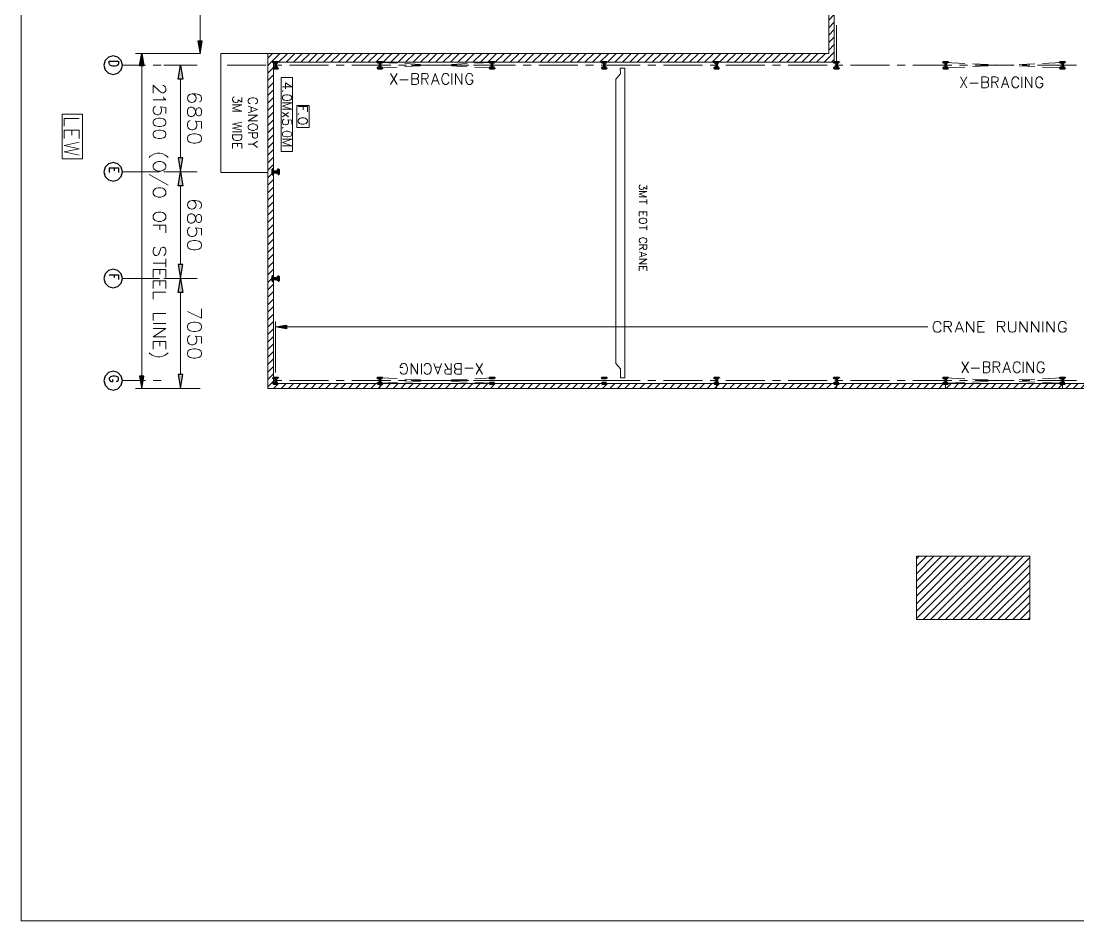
# Model space of a CAD drawing. Header units: millimetres. Extents: x 656141 to 1304589, y -54663 to 110742.
# Drawn here: x 1169317 to 1169442, y -14045.3 to -13938.9 of the extents above; entities that cross this region are included whole.
import ezdxf

# ---------------------------------------------------------------- set-up
doc = ezdxf.new("R2010")
doc.units = ezdxf.units.MM
doc.header["$LTSCALE"] = 0.35
doc.header["$MEASUREMENT"] = 0
doc.linetypes.add('CONTIN', pattern=[0, 0, 0])
doc.layers.get('0').update_dxf_attribs({"linetype": 'CONTIN'})

msp = doc.modelspace()

# ---------------------------------------------------------------- hatches: boundary and pattern name
at = {"linetype": 'Continuous', "lineweight": 5}
h = msp.add_hatch(dxfattribs=at)
h.set_pattern_fill('ANSI31', color=1, scale=5)
h.set_pattern_definition([(45, (-9.3609, 21.41405), (-0.44194173824, 0.44194173824), [])])
h.paths.add_polyline_path([(1169412.52, -13905.86), (1169578.41, -13905.86), (1169578.41, -13982.35), (1169346.16, -13982.35), (1169346.16, -13942.72), (1169412.52, -13942.72)])
h.paths.add_polyline_path([(1169413.18, -13906.44), (1169577.75, -13906.44), (1169577.75, -13981.77), (1169346.83, -13981.77), (1169346.83, -13943.76), (1169413.18, -13943.76)], flags=16)
for points in [[(1169338.4, -13941.25), (1169337.91, -13941.25), (1169338.16, -13942.72)], [(1169331.5, -13944.2), (1169331.01, -13944.2), (1169331.26, -13942.72)], [(1169336.12, -13945.76), (1169335.57, -13945.76), (1169335.85, -13944.1)], [(1169336.12, -13955.07), (1169335.57, -13955.07), (1169335.85, -13956.73)], [(1169336.12, -13958.39), (1169335.57, -13958.39), (1169335.85, -13956.73)], [(1169336.12, -13967.7), (1169335.57, -13967.7), (1169335.85, -13969.36)], [(1169336.12, -13971.02), (1169335.57, -13971.02), (1169335.85, -13969.36)], [(1169348.38, -13974.85), (1169348.38, -13975.28), (1169347.09, -13975.07)], [(1169336.12, -13980.69), (1169335.57, -13980.69), (1169335.85, -13982.35)], [(1169331.5, -13980.88), (1169331.01, -13980.88), (1169331.26, -13982.35)]]:
    msp.add_hatch(color=3).paths.add_polyline_path(points)
h = msp.add_hatch(dxfattribs=at)
h.set_pattern_fill('ANSI31', color=1, scale=5)
h.set_pattern_definition([(45, (0, 0), (-0.44194173824, 0.44194173824), [])])
h.paths.add_polyline_path([(1169422.89, -14002.2), (1169436.29, -14002.2), (1169436.29, -14009.68), (1169422.89, -14009.68)])

# ---------------------------------------------------------------- linework, layer by layer
at = {"color": 7, "linetype": 'Continuous', "lineweight": 5}
for p, q in [((1169412.52, -13905.86), (1169412.52, -13942.72)), ((1169346.16, -13942.72), (1169412.52, -13942.72)), ((1169346.16, -13942.72), (1169346.16, -13982.35)), ((1169346.16, -13982.35), (1169578.41, -13982.35))]:
    msp.add_line(p, q, dxfattribs=at)
at = {"color": 3, "linetype": 'Continuous', "lineweight": 5}
for p, q in [((1169338.16, -13941.25), (1169338.16, -13907.33)), ((1169338.16, -13942.72), (1169330.52, -13942.72)), ((1169338.16, -13942.72), (1169330.52, -13942.72)), ((1169331.26, -13980.88), (1169331.26, -13944.2)), ((1169337.81, -13944.11), (1169333.88, -13944.11)), ((1169335.85, -13955.07), (1169335.85, -13945.76)), ((1169337.81, -13956.73), (1169333.88, -13956.73)), ((1169335.85, -13967.7), (1169335.85, -13958.39)), ((1169337.81, -13969.36), (1169333.88, -13969.36)), ((1169335.85, -13980.69), (1169335.85, -13971.02)), ((1169347.09, -13980.46), (1169347.09, -13974.42)), ((1169348.38, -13975.07), (1169424.26, -13975.07)), ((1169338.16, -13982.35), (1169330.52, -13982.35)), ((1169338.02, -13982.35), (1169335.02, -13982.35))]:
    msp.add_line(p, q, dxfattribs=at)
at = {"color": 8, "linetype": 'Continuous', "lineweight": 9}
for p, q in [((1169413.44, -13939.36), (1169413.44, -13944.45)), ((1169328.99, -13956.73), (1169333.38, -13956.73)), ((1169334.3, -13956.73), (1169335.22, -13956.73)), ((1169328.99, -13969.36), (1169333.38, -13969.36)), ((1169334.3, -13969.36), (1169335.22, -13969.36)), ((1169328.99, -13981.43), (1169331.71, -13981.43)), ((1169332.63, -13981.43), (1169333.55, -13981.43)), ((1169346.9, -13981.43), (1169347.82, -13981.43)), ((1169348.75, -13981.43), (1169353.35, -13981.43)), ((1169354.27, -13981.43), (1169355.2, -13981.43)), ((1169356.12, -13981.43), (1169360.73, -13981.43)), ((1169359.44, -13981.09), (1169359.44, -13982.35)), ((1169359.44, -13981.09), (1169359.44, -13982.35)), ((1169361.65, -13981.43), (1169362.57, -13981.43)), ((1169363.12, -13981.43), (1169364.04, -13981.43)), ((1169363.49, -13981.43), (1169368.1, -13981.43)), ((1169364.97, -13981.43), (1169369.57, -13981.43)), ((1169369.02, -13981.43), (1169369.94, -13981.43)), ((1169370.5, -13981.43), (1169371.42, -13981.43)), ((1169370.86, -13981.43), (1169375.47, -13981.43)), ((1169375.47, -13981.43), (1169390.22, -13981.43)), ((1169391.14, -13981.43), (1169392.06, -13981.43)), ((1169392.98, -13981.43), (1169397.59, -13981.43)), ((1169398.51, -13981.43), (1169399.43, -13981.43)), ((1169399.25, -13981.09), (1169399.25, -13982.35)), ((1169400.36, -13981.43), (1169404.96, -13981.43)), ((1169405.88, -13981.43), (1169406.81, -13981.43)), ((1169407.73, -13981.43), (1169412.34, -13981.43)), ((1169413.26, -13981.43), (1169414.18, -13981.43)), ((1169413.44, -13981.09), (1169413.44, -13982.35)), ((1169415.1, -13981.43), (1169419.71, -13981.43)), ((1169420.63, -13981.43), (1169421.55, -13981.43)), ((1169422.47, -13981.43), (1169427.08, -13981.43)), ((1169426.34, -13981.09), (1169426.34, -13982.35)), ((1169428, -13981.43), (1169428.93, -13981.43)), ((1169429.85, -13981.43), (1169434.45, -13981.43)), ((1169435.38, -13981.43), (1169436.3, -13981.43)), ((1169437.22, -13981.43), (1169441.83, -13981.43)), ((1169440.17, -13981.09), (1169440.17, -13982.35))]:
    msp.add_line(p, q, dxfattribs=at)
at = {"color": 1, "linetype": 'Continuous', "lineweight": 9}
for p, q in [((1169328.99, -13944.1), (1169331.71, -13944.1)), ((1169332.63, -13944.1), (1169333.55, -13944.1)), ((1169341.37, -13944.1), (1169345.98, -13944.1)), ((1169346.9, -13944.1), (1169347.82, -13944.1)), ((1169348.75, -13944.1), (1169353.35, -13944.1)), ((1169354.27, -13944.1), (1169355.2, -13944.1)), ((1169356.12, -13944.1), (1169360.73, -13944.1)), ((1169361.65, -13944.1), (1169362.57, -13944.1)), ((1169363.12, -13944.1), (1169364.04, -13944.1)), ((1169363.49, -13944.1), (1169368.1, -13944.1)), ((1169364.97, -13944.1), (1169369.57, -13944.1)), ((1169369.02, -13944.1), (1169369.94, -13944.1)), ((1169370.5, -13944.1), (1169371.42, -13944.1)), ((1169370.86, -13944.1), (1169375.47, -13944.1)), ((1169376.39, -13944.1), (1169377.31, -13944.1)), ((1169378.24, -13944.1), (1169382.84, -13944.1)), ((1169383.77, -13944.1), (1169384.69, -13944.1)), ((1169385.61, -13944.1), (1169390.22, -13944.1)), ((1169391.14, -13944.1), (1169392.06, -13944.1)), ((1169392.98, -13944.1), (1169397.59, -13944.1)), ((1169398.51, -13944.1), (1169399.43, -13944.1)), ((1169400.36, -13944.1), (1169404.96, -13944.1)), ((1169405.88, -13944.1), (1169406.81, -13944.1)), ((1169407.73, -13944.1), (1169412.34, -13944.1)), ((1169413.26, -13944.1), (1169414.18, -13944.1)), ((1169415.1, -13944.1), (1169419.71, -13944.1)), ((1169420.63, -13944.1), (1169421.55, -13944.1)), ((1169422.47, -13944.1), (1169427.08, -13944.1)), ((1169428, -13944.1), (1169428.93, -13944.1)), ((1169429.85, -13944.1), (1169434.45, -13944.1)), ((1169435.38, -13944.1), (1169436.3, -13944.1)), ((1169437.22, -13944.1), (1169441.83, -13944.1))]:
    msp.add_line(p, q, dxfattribs=at)
at = {"color": 6, "linetype": 'Continuous', "lineweight": 53}
for p, q in [((1169347.07, -13944.1), (1169347.11, -13944.1)), ((1169359.42, -13944.1), (1169359.45, -13944.1)), ((1169359.42, -13944.1), (1169359.45, -13944.1)), ((1169372.69, -13944.1), (1169372.73, -13944.1)), ((1169372.69, -13944.1), (1169372.73, -13944.1)), ((1169385.96, -13944.1), (1169386, -13944.1)), ((1169399.23, -13944.1), (1169399.27, -13944.1)), ((1169413.42, -13944.1), (1169413.46, -13944.1)), ((1169426.33, -13944.1), (1169426.36, -13944.1)), ((1169440.15, -13944.1), (1169440.19, -13944.1)), ((1169347.09, -13956.71), (1169347.09, -13956.75)), ((1169347.09, -13969.34), (1169347.09, -13969.38)), ((1169347.07, -13981.43), (1169347.11, -13981.43)), ((1169359.42, -13981.43), (1169359.45, -13981.43)), ((1169359.42, -13981.43), (1169359.45, -13981.43)), ((1169399.23, -13981.43), (1169399.27, -13981.43)), ((1169413.42, -13981.43), (1169413.46, -13981.43)), ((1169426.33, -13981.43), (1169426.36, -13981.43)), ((1169440.15, -13981.43), (1169440.19, -13981.43))]:
    msp.add_line(p, q, dxfattribs=at)
at = {"color": 4, "linetype": 'Continuous', "lineweight": 5}
for p, q in [((1169359.44, -13943.78), (1169361.47, -13943.88)), ((1169361.47, -13944.33), (1169359.44, -13944.42)), ((1169362.39, -13943.93), (1169364.23, -13944.02)), ((1169364.23, -13944.19), (1169362.39, -13944.28)), ((1169366.99, -13944.06), (1169365.15, -13944.15)), ((1169365.15, -13944.06), (1169366.99, -13944.15)), ((1169369.75, -13943.93), (1169367.91, -13944.02)), ((1169367.91, -13944.2), (1169369.75, -13944.29)), ((1169372.71, -13943.79), (1169370.67, -13943.89)), ((1169370.67, -13944.33), (1169372.71, -13944.43)), ((1169428.61, -13943.9), (1169426.34, -13943.79)), ((1169426.34, -13944.43), (1169428.61, -13944.33)), ((1169431.37, -13944.03), (1169429.53, -13943.94)), ((1169429.53, -13944.28), (1169431.37, -13944.2)), ((1169434.13, -13944.15), (1169432.29, -13944.07)), ((1169432.29, -13944.15), (1169434.13, -13944.07)), ((1169435.05, -13944.03), (1169436.89, -13943.94)), ((1169436.89, -13944.28), (1169435.05, -13944.2)), ((1169437.81, -13943.9), (1169440.08, -13943.79)), ((1169440.08, -13944.43), (1169437.81, -13944.33)), ((1169359.44, -13981.09), (1169361.47, -13981.19)), ((1169361.47, -13981.64), (1169359.44, -13981.73)), ((1169362.39, -13981.24), (1169364.23, -13981.33)), ((1169364.23, -13981.51), (1169362.39, -13981.59)), ((1169365.15, -13981.37), (1169366.99, -13981.46)), ((1169366.99, -13981.38), (1169365.15, -13981.46)), ((1169369.75, -13981.24), (1169367.91, -13981.33)), ((1169367.91, -13981.51), (1169369.75, -13981.6)), ((1169372.71, -13981.1), (1169370.67, -13981.2)), ((1169370.67, -13981.64), (1169372.71, -13981.74)), ((1169426.34, -13981.1), (1169428.61, -13981.21)), ((1169428.61, -13981.64), (1169426.34, -13981.74)), ((1169429.53, -13981.25), (1169431.37, -13981.34)), ((1169431.37, -13981.51), (1169429.53, -13981.59)), ((1169434.13, -13981.38), (1169432.29, -13981.46)), ((1169432.29, -13981.38), (1169434.13, -13981.46)), ((1169436.89, -13981.25), (1169435.05, -13981.34)), ((1169435.05, -13981.51), (1169436.89, -13981.59)), ((1169440.08, -13981.1), (1169437.81, -13981.21)), ((1169437.81, -13981.64), (1169440.08, -13981.74))]:
    msp.add_line(p, q, dxfattribs=at)
at = {"color": 4, "linetype": 'Continuous', "lineweight": 15}
for p, q in [((1169360.68, -13946.38), (1169361.46, -13945.09)), ((1169360.68, -13945.09), (1169361.46, -13946.38)), ((1169364.77, -13945.71), (1169365.16, -13946.38)), ((1169367.93, -13946.38), (1169367.93, -13945.09)), ((1169428.09, -13946.78), (1169428.87, -13945.49)), ((1169428.09, -13945.49), (1169428.87, -13946.78)), ((1169435.34, -13946.78), (1169435.34, -13945.49)), ((1169361.79, -13945.83), (1169362.78, -13945.83)), ((1169365.71, -13945.95), (1169366.27, -13945.95)), ((1169429.2, -13946.23), (1169430.2, -13946.23)), ((1169432.19, -13946.11), (1169432.57, -13946.78)), ((1169433.13, -13946.35), (1169433.68, -13946.35)), ((1169364.34, -13979.39), (1169364.34, -13980.68)), ((1169367.49, -13980.07), (1169367.1, -13979.39)), ((1169371.58, -13979.39), (1169370.81, -13980.68)), ((1169371.58, -13980.68), (1169370.81, -13979.39)), ((1169428.26, -13980.49), (1169429.04, -13979.2)), ((1169428.26, -13979.2), (1169429.04, -13980.49)), ((1169435.51, -13980.49), (1169435.51, -13979.2)), ((1169366.55, -13979.82), (1169366, -13979.82)), ((1169370.48, -13979.94), (1169369.48, -13979.94)), ((1169429.37, -13979.94), (1169430.36, -13979.94)), ((1169432.35, -13979.81), (1169432.74, -13980.49)), ((1169433.29, -13980.06), (1169433.85, -13980.06))]:
    msp.add_line(p, q, dxfattribs=at)
at = {"color": 240, "linetype": 'Continuous', "lineweight": 5, "true_color": 0xed1f24}
for p, q in [((1169349.01, -13946.67), (1169347.9, -13946.67)), ((1169344.22, -13949.11), (1169344.22, -13949.59)), ((1169350.34, -13949.01), (1169350.34, -13949.39)), ((1169347.9, -13949.71), (1169348.64, -13950.23)), ((1169347.9, -13950.23), (1169348.64, -13949.71)), ((1169342, -13951.98), (1169343.11, -13951.98)), ((1169342, -13953.36), (1169342, -13953.97)), ((1169342.58, -13953.36), (1169342.58, -13953.74)), ((1169344.43, -13953.47), (1169343.85, -13953.47))]:
    msp.add_line(p, q, dxfattribs=at)
at = {"color": 2, "linetype": 'Continuous', "lineweight": 15}
for p, q in [((1169322.09, -13951.8), (1169322.09, -13952.78)), ((1169323.01, -13951.8), (1169323.01, -13952.4)), ((1169391, -13960.27), (1169390.08, -13960.27)), ((1169391, -13960), (1169391, -13960.55)), ((1169390.08, -13961.46), (1169390.08, -13961.97)), ((1169390.56, -13961.46), (1169390.56, -13961.78)), ((1169391, -13963.08), (1169391, -13963.63)), ((1169391, -13963.36), (1169390.08, -13963.36)), ((1169390.56, -13965.65), (1169390.08, -13965.92)), ((1169390.38, -13966.32), (1169390.38, -13966.71)), ((1169390.08, -13967.94), (1169390.08, -13968.45)), ((1169390.56, -13967.94), (1169390.56, -13968.25))]:
    msp.add_line(p, q, dxfattribs=at)
at = {"color": 3, "linetype": 'Continuous', "lineweight": 25}
for p, q in [((1169327.42, -13956.27), (1169327.42, -13956.82)), ((1169328, -13956.27), (1169328, -13956.61)), ((1169328, -13968.9), (1169328, -13969.24))]:
    msp.add_line(p, q, dxfattribs=at)
at = {"color": 2, "linetype": 'Continuous', "lineweight": 5}
for p, q in [((1169334.38, -13958.32), (1169332.14, -13957.06)), ((1169333.4, -13963.03), (1169333.4, -13963.59)), ((1169334.1, -13967.03), (1169334.1, -13968.01)), ((1169334.1, -13967.52), (1169332.63, -13967.52)), ((1169332.63, -13968.29), (1169332.63, -13969.21)), ((1169333.4, -13968.29), (1169333.4, -13968.86)), ((1169332.63, -13969.63), (1169332.63, -13970.54)), ((1169333.4, -13969.63), (1169333.4, -13970.19)), ((1169437.84, -13975.71), (1169437.84, -13974.42)), ((1169332.63, -13974.68), (1169334.1, -13974.68)), ((1169426.6, -13975.04), (1169427.03, -13975.71)), ((1169427.64, -13975.28), (1169428.26, -13975.28)), ((1169430.16, -13975.04), (1169430.65, -13975.04)), ((1169430.16, -13975.71), (1169430.96, -13975.71)), ((1169432.93, -13975.04), (1169433.36, -13975.71)), ((1169332.63, -13976.79), (1169332.63, -13977.7)), ((1169333.4, -13976.79), (1169333.4, -13977.35))]:
    msp.add_line(p, q, dxfattribs=at)
at = {"linetype": 'Continuous', "lineweight": 5}
for points in [[(1169608.24, -13847.35), (1169608.24, -14045.33), (1169317, -14045.33), (1169317, -13847.35)], [(1169422.89, -14002.2), (1169436.29, -14002.2), (1169436.29, -14009.68), (1169422.89, -14009.68)]]:
    msp.add_lwpolyline(points, close=True, dxfattribs=at)
for points in [[(1169412.52, -13905.86), (1169578.41, -13905.86), (1169578.41, -13982.35), (1169346.16, -13982.35), (1169346.16, -13942.72), (1169412.52, -13942.72), (1169412.52, -13905.86)], [(1169413.18, -13906.44), (1169577.75, -13906.44), (1169577.75, -13981.77), (1169346.83, -13981.77), (1169346.83, -13943.76), (1169413.18, -13943.76), (1169413.18, -13906.44)]]:
    msp.add_lwpolyline(points, dxfattribs=at)
at = {"color": 3, "linetype": 'Continuous', "lineweight": -2}
for points in [[(1169338.4, -13941.25), (1169337.91, -13941.25), (1169338.16, -13942.72)], [(1169331.5, -13944.2), (1169331.01, -13944.2), (1169331.26, -13942.72)], [(1169336.12, -13945.76), (1169335.57, -13945.76), (1169335.85, -13944.1)], [(1169336.12, -13955.07), (1169335.57, -13955.07), (1169335.85, -13956.73)], [(1169336.12, -13958.39), (1169335.57, -13958.39), (1169335.85, -13956.73)], [(1169336.12, -13967.7), (1169335.57, -13967.7), (1169335.85, -13969.36)], [(1169336.12, -13971.02), (1169335.57, -13971.02), (1169335.85, -13969.36)], [(1169348.38, -13974.85), (1169348.38, -13975.28), (1169347.09, -13975.07)], [(1169336.12, -13980.69), (1169335.57, -13980.69), (1169335.85, -13982.35)], [(1169331.5, -13980.88), (1169331.01, -13980.88), (1169331.26, -13982.35)]]:
    msp.add_lwpolyline(points, close=True, dxfattribs=at)
at = {"color": 1, "linetype": 'Continuous', "lineweight": 25}
for points in [[(1169327.89, -13945.21), (1169328.44, -13945.06), (1169328.85, -13944.66), (1169328.99, -13944.1), (1169328.85, -13943.55), (1169328.44, -13943.15), (1169327.89, -13943), (1169327.34, -13943.15), (1169326.93, -13943.55), (1169326.78, -13944.1), (1169326.93, -13944.66), (1169327.34, -13945.06)], [(1169327.89, -13957.84), (1169328.44, -13957.69), (1169328.85, -13957.28), (1169328.99, -13956.73), (1169328.85, -13956.18), (1169328.44, -13955.77), (1169327.89, -13955.62), (1169327.34, -13955.77), (1169326.93, -13956.18), (1169326.78, -13956.73), (1169326.93, -13957.28), (1169327.34, -13957.69)], [(1169327.89, -13970.46), (1169328.44, -13970.31), (1169328.85, -13969.91), (1169328.99, -13969.36), (1169328.85, -13968.8), (1169328.44, -13968.4), (1169327.89, -13968.25), (1169327.34, -13968.4), (1169326.93, -13968.8), (1169326.78, -13969.36), (1169326.93, -13969.91), (1169327.34, -13970.31)], [(1169327.89, -13982.54), (1169328.44, -13982.39), (1169328.85, -13981.98), (1169328.99, -13981.43), (1169328.85, -13980.88), (1169328.44, -13980.47), (1169327.89, -13980.32), (1169327.34, -13980.47), (1169326.93, -13980.88), (1169326.78, -13981.43), (1169326.93, -13981.98), (1169327.34, -13982.39)]]:
    msp.add_lwpolyline(points, close=True, dxfattribs=at)
at = {"color": 7, "linetype": 'Continuous', "lineweight": 5}
for points in [[(1169346.16, -13942.72), (1169346.16, -13956.82), (1169340.64, -13956.82), (1169340.64, -13942.72)], [(1169349.11, -13945.56), (1169349.11, -13954.34), (1169347.77, -13954.34), (1169347.77, -13945.56)], [(1169351.06, -13948.87), (1169351.06, -13951.5), (1169349.62, -13951.5), (1169349.62, -13948.87)], [(1169324.26, -13955.2), (1169324.26, -13949.89), (1169321.85, -13949.89), (1169321.85, -13955.2)]]:
    msp.add_lwpolyline(points, close=True, dxfattribs=at)
at = {"color": 3, "linetype": 'Continuous', "lineweight": 25}
msp.add_lwpolyline([(1169327.42, -13943.63), (1169328.53, -13943.63), (1169328.53, -13943.92), (1169328.48, -13944.05), (1169328.37, -13944.13), (1169328.27, -13944.18), (1169328.11, -13944.22), (1169327.84, -13944.22), (1169327.69, -13944.18), (1169327.58, -13944.13), (1169327.48, -13944.05), (1169327.42, -13943.92)], close=True, dxfattribs=at)
at = {"color": 6, "linetype": 'Continuous', "lineweight": 53}
for points in [[(1169347.35, -13943.79), (1169346.83, -13943.79), (1169346.83, -13943.76), (1169347.35, -13943.76)], [(1169347.35, -13944.42), (1169346.83, -13944.42), (1169346.83, -13944.45), (1169347.35, -13944.45)], [(1169347.11, -13943.79), (1169347.07, -13943.79), (1169347.07, -13944.42), (1169347.11, -13944.42)], [(1169359.7, -13943.79), (1169359.18, -13943.79), (1169359.18, -13943.76), (1169359.7, -13943.76)], [(1169359.7, -13944.42), (1169359.18, -13944.42), (1169359.18, -13944.45), (1169359.7, -13944.45)], [(1169359.45, -13943.79), (1169359.42, -13943.79), (1169359.42, -13944.42), (1169359.45, -13944.42)], [(1169359.45, -13943.79), (1169359.42, -13943.79), (1169359.42, -13944.42), (1169359.45, -13944.42)], [(1169372.97, -13943.79), (1169372.45, -13943.79), (1169372.45, -13943.76), (1169372.97, -13943.76)], [(1169372.97, -13944.42), (1169372.45, -13944.42), (1169372.45, -13944.45), (1169372.97, -13944.45)], [(1169372.73, -13943.79), (1169372.69, -13943.79), (1169372.69, -13944.42), (1169372.73, -13944.42)], [(1169372.73, -13943.79), (1169372.69, -13943.79), (1169372.69, -13944.42), (1169372.73, -13944.42)], [(1169386.24, -13943.79), (1169385.72, -13943.79), (1169385.72, -13943.76), (1169386.24, -13943.76)], [(1169386.24, -13944.42), (1169385.72, -13944.42), (1169385.72, -13944.45), (1169386.24, -13944.45)], [(1169386, -13943.79), (1169385.96, -13943.79), (1169385.96, -13944.42), (1169386, -13944.42)], [(1169399.51, -13943.79), (1169398.99, -13943.79), (1169398.99, -13943.76), (1169399.51, -13943.76)], [(1169399.51, -13944.42), (1169398.99, -13944.42), (1169398.99, -13944.45), (1169399.51, -13944.45)], [(1169399.27, -13943.79), (1169399.23, -13943.79), (1169399.23, -13944.42), (1169399.27, -13944.42)], [(1169413.7, -13943.79), (1169413.18, -13943.79), (1169413.18, -13943.76), (1169413.7, -13943.76)], [(1169413.7, -13944.42), (1169413.18, -13944.42), (1169413.18, -13944.45), (1169413.7, -13944.45)], [(1169413.46, -13943.79), (1169413.42, -13943.79), (1169413.42, -13944.42), (1169413.46, -13944.42)], [(1169426.6, -13943.79), (1169426.08, -13943.79), (1169426.08, -13943.76), (1169426.6, -13943.76)], [(1169426.6, -13944.42), (1169426.08, -13944.42), (1169426.08, -13944.45), (1169426.6, -13944.45)], [(1169426.36, -13943.79), (1169426.33, -13943.79), (1169426.33, -13944.42), (1169426.36, -13944.42)], [(1169440.43, -13943.79), (1169439.91, -13943.79), (1169439.91, -13943.76), (1169440.43, -13943.76)], [(1169440.43, -13944.42), (1169439.91, -13944.42), (1169439.91, -13944.45), (1169440.43, -13944.45)], [(1169440.19, -13943.79), (1169440.15, -13943.79), (1169440.15, -13944.42), (1169440.19, -13944.42)], [(1169346.77, -13956.99), (1169346.77, -13956.47), (1169346.74, -13956.47), (1169346.74, -13956.99)], [(1169347.4, -13956.75), (1169347.4, -13956.71), (1169346.77, -13956.71), (1169346.77, -13956.75)], [(1169347.4, -13956.99), (1169347.4, -13956.47), (1169347.43, -13956.47), (1169347.43, -13956.99)], [(1169346.77, -13969.62), (1169346.77, -13969.1), (1169346.74, -13969.1), (1169346.74, -13969.62)], [(1169347.4, -13969.38), (1169347.4, -13969.34), (1169346.77, -13969.34), (1169346.77, -13969.38)], [(1169347.4, -13969.62), (1169347.4, -13969.1), (1169347.43, -13969.1), (1169347.43, -13969.62)], [(1169347.35, -13981.12), (1169346.83, -13981.12), (1169346.83, -13981.09), (1169347.35, -13981.09)], [(1169347.35, -13981.74), (1169346.83, -13981.74), (1169346.83, -13981.77), (1169347.35, -13981.77)], [(1169347.11, -13981.12), (1169347.07, -13981.12), (1169347.07, -13981.74), (1169347.11, -13981.74)], [(1169359.7, -13981.12), (1169359.18, -13981.12), (1169359.18, -13981.09), (1169359.7, -13981.09)], [(1169359.7, -13981.74), (1169359.18, -13981.74), (1169359.18, -13981.77), (1169359.7, -13981.77)], [(1169359.45, -13981.12), (1169359.42, -13981.12), (1169359.42, -13981.74), (1169359.45, -13981.74)], [(1169359.45, -13981.12), (1169359.42, -13981.12), (1169359.42, -13981.74), (1169359.45, -13981.74)], [(1169372.97, -13981.12), (1169372.45, -13981.12), (1169372.45, -13981.09), (1169372.97, -13981.09)], [(1169372.97, -13981.74), (1169372.45, -13981.74), (1169372.45, -13981.77), (1169372.97, -13981.77)], [(1169386.24, -13981.12), (1169385.72, -13981.12), (1169385.72, -13981.09), (1169386.24, -13981.09)], [(1169386.24, -13981.74), (1169385.72, -13981.74), (1169385.72, -13981.77), (1169386.24, -13981.77)], [(1169399.51, -13981.12), (1169398.99, -13981.12), (1169398.99, -13981.09), (1169399.51, -13981.09)], [(1169399.51, -13981.74), (1169398.99, -13981.74), (1169398.99, -13981.77), (1169399.51, -13981.77)], [(1169399.27, -13981.12), (1169399.23, -13981.12), (1169399.23, -13981.74), (1169399.27, -13981.74)], [(1169413.7, -13981.12), (1169413.18, -13981.12), (1169413.18, -13981.09), (1169413.7, -13981.09)], [(1169413.7, -13981.74), (1169413.18, -13981.74), (1169413.18, -13981.77), (1169413.7, -13981.77)], [(1169413.46, -13981.12), (1169413.42, -13981.12), (1169413.42, -13981.74), (1169413.46, -13981.74)], [(1169426.6, -13981.12), (1169426.08, -13981.12), (1169426.08, -13981.09), (1169426.6, -13981.09)], [(1169426.6, -13981.74), (1169426.08, -13981.74), (1169426.08, -13981.77), (1169426.6, -13981.77)], [(1169426.36, -13981.12), (1169426.33, -13981.12), (1169426.33, -13981.74), (1169426.36, -13981.74)], [(1169440.43, -13981.12), (1169439.91, -13981.12), (1169439.91, -13981.09), (1169440.43, -13981.09)], [(1169440.43, -13981.74), (1169439.91, -13981.74), (1169439.91, -13981.77), (1169440.43, -13981.77)], [(1169440.19, -13981.12), (1169440.15, -13981.12), (1169440.15, -13981.74), (1169440.19, -13981.74)]]:
    msp.add_lwpolyline(points, close=True, dxfattribs=at)
at = {"color": 2, "linetype": 'Continuous', "lineweight": 5}
for points in [[(1169388.42, -13981.09), (1169387.88, -13981.09), (1169387.88, -13980.04), (1169387.33, -13979.41), (1169387.33, -13945.77), (1169387.88, -13945.14), (1169387.87, -13944.45), (1169388.41, -13944.45)], [(1169338.33, -13949.47), (1169338.26, -13949.23), (1169338.1, -13949.15), (1169337.94, -13949.15), (1169337.78, -13949.23), (1169337.7, -13949.39), (1169337.62, -13949.71), (1169337.54, -13949.94), (1169337.39, -13950.1), (1169337.23, -13950.18), (1169336.99, -13950.18), (1169336.83, -13950.1), (1169336.75, -13950.02), (1169336.68, -13949.79), (1169336.68, -13949.47), (1169336.75, -13949.23), (1169336.83, -13949.15), (1169336.99, -13949.07), (1169337.23, -13949.07), (1169337.39, -13949.15), (1169337.54, -13949.31), (1169337.62, -13949.55), (1169337.7, -13949.86), (1169337.78, -13950.02), (1169337.94, -13950.1), (1169338.1, -13950.1), (1169338.26, -13950.02), (1169338.33, -13949.79)], [(1169334.1, -13950.81), (1169334.03, -13950.6), (1169333.82, -13950.46), (1169333.47, -13950.39), (1169333.26, -13950.39), (1169332.91, -13950.46), (1169332.7, -13950.6), (1169332.63, -13950.81), (1169332.63, -13950.95), (1169332.7, -13951.16), (1169332.91, -13951.3), (1169333.26, -13951.37), (1169333.47, -13951.37), (1169333.82, -13951.3), (1169334.03, -13951.16), (1169334.1, -13950.95)], [(1169334.1, -13952.21), (1169334.03, -13952), (1169333.82, -13951.86), (1169333.47, -13951.79), (1169333.26, -13951.79), (1169332.91, -13951.86), (1169332.7, -13952), (1169332.63, -13952.21), (1169332.63, -13952.35), (1169332.7, -13952.57), (1169332.91, -13952.71), (1169333.26, -13952.78), (1169333.47, -13952.78), (1169333.82, -13952.71), (1169334.03, -13952.57), (1169334.1, -13952.35)], [(1169338.33, -13952.71), (1169338.26, -13952.47), (1169338.02, -13952.31), (1169337.62, -13952.23), (1169337.39, -13952.23), (1169336.99, -13952.31), (1169336.75, -13952.47), (1169336.68, -13952.71), (1169336.68, -13952.87), (1169336.75, -13953.1), (1169336.99, -13953.26), (1169337.39, -13953.34), (1169337.62, -13953.34), (1169338.02, -13953.26), (1169338.26, -13953.1), (1169338.33, -13952.87)], [(1169334.1, -13955.94), (1169334.03, -13955.8), (1169333.89, -13955.65), (1169333.75, -13955.58), (1169333.54, -13955.51), (1169333.19, -13955.51), (1169332.98, -13955.58), (1169332.84, -13955.65), (1169332.7, -13955.8), (1169332.63, -13955.94), (1169332.63, -13956.22), (1169332.7, -13956.36), (1169332.84, -13956.5), (1169332.98, -13956.57), (1169333.19, -13956.64), (1169333.54, -13956.64), (1169333.75, -13956.57), (1169333.89, -13956.5), (1169334.03, -13956.36), (1169334.1, -13956.22)], [(1169334.1, -13959.03), (1169334.03, -13958.88), (1169333.89, -13958.74), (1169333.75, -13958.67), (1169333.54, -13958.6), (1169333.19, -13958.6), (1169332.98, -13958.67), (1169332.84, -13958.74), (1169332.7, -13958.88), (1169332.63, -13959.03), (1169332.63, -13959.31), (1169332.7, -13959.45), (1169332.84, -13959.59), (1169332.98, -13959.66), (1169333.19, -13959.73), (1169333.54, -13959.73), (1169333.75, -13959.66), (1169333.89, -13959.59), (1169334.03, -13959.45), (1169334.1, -13959.31)], [(1169334.1, -13961.9), (1169334.03, -13961.76), (1169333.89, -13961.62), (1169333.75, -13961.55), (1169333.54, -13961.48), (1169333.19, -13961.48), (1169332.98, -13961.55), (1169332.84, -13961.62), (1169332.7, -13961.76), (1169332.63, -13961.9), (1169332.63, -13962.19), (1169332.7, -13962.33), (1169332.84, -13962.47), (1169332.98, -13962.54), (1169333.19, -13962.61), (1169333.54, -13962.61), (1169333.75, -13962.54), (1169333.89, -13962.47), (1169334.03, -13962.33), (1169334.1, -13962.19)], [(1169338.34, -13962.1), (1169338.26, -13961.86), (1169338.1, -13961.78), (1169337.94, -13961.78), (1169337.78, -13961.86), (1169337.7, -13962.02), (1169337.62, -13962.33), (1169337.55, -13962.57), (1169337.39, -13962.73), (1169337.23, -13962.81), (1169336.99, -13962.81), (1169336.83, -13962.73), (1169336.76, -13962.65), (1169336.68, -13962.41), (1169336.68, -13962.1), (1169336.76, -13961.86), (1169336.83, -13961.78), (1169336.99, -13961.7), (1169337.23, -13961.7), (1169337.39, -13961.78), (1169337.55, -13961.94), (1169337.62, -13962.17), (1169337.7, -13962.49), (1169337.78, -13962.65), (1169337.94, -13962.73), (1169338.1, -13962.73), (1169338.26, -13962.65), (1169338.34, -13962.41)], [(1169338.34, -13965.33), (1169338.26, -13965.1), (1169338.02, -13964.94), (1169337.62, -13964.86), (1169337.39, -13964.86), (1169336.99, -13964.94), (1169336.76, -13965.1), (1169336.68, -13965.33), (1169336.68, -13965.49), (1169336.76, -13965.73), (1169336.99, -13965.89), (1169337.39, -13965.97), (1169337.62, -13965.97), (1169338.02, -13965.89), (1169338.26, -13965.73), (1169338.34, -13965.49)], [(1169338.34, -13974.98), (1169338.26, -13974.75), (1169338.02, -13974.59), (1169337.62, -13974.51), (1169337.39, -13974.51), (1169336.99, -13974.59), (1169336.76, -13974.75), (1169336.68, -13974.98), (1169336.68, -13975.14), (1169336.76, -13975.38), (1169336.99, -13975.54), (1169337.39, -13975.62), (1169337.62, -13975.62), (1169338.02, -13975.54), (1169338.26, -13975.38), (1169338.34, -13975.14)], [(1169338.34, -13978.14), (1169338.26, -13977.91), (1169338.02, -13977.75), (1169337.62, -13977.67), (1169337.39, -13977.67), (1169336.99, -13977.75), (1169336.76, -13977.91), (1169336.68, -13978.14), (1169336.68, -13978.3), (1169336.76, -13978.54), (1169336.99, -13978.7), (1169337.39, -13978.78), (1169337.62, -13978.78), (1169338.02, -13978.7), (1169338.26, -13978.54), (1169338.34, -13978.3)]]:
    msp.add_lwpolyline(points, close=True, dxfattribs=at)
at = {"color": 4, "linetype": 'Continuous', "lineweight": 15}
for points in [[(1169363.23, -13946.38), (1169363.23, -13945.09), (1169363.72, -13945.09), (1169363.89, -13945.15), (1169363.95, -13945.21), (1169364, -13945.34), (1169364, -13945.46), (1169363.95, -13945.58), (1169363.89, -13945.65), (1169363.72, -13945.71)], [(1169363.23, -13945.71), (1169363.72, -13945.71), (1169363.89, -13945.77), (1169363.95, -13945.83), (1169364, -13945.95), (1169364, -13946.14), (1169363.95, -13946.26), (1169363.89, -13946.32), (1169363.72, -13946.38), (1169363.23, -13946.38)], [(1169364.39, -13946.38), (1169364.39, -13945.09), (1169364.89, -13945.09), (1169365.05, -13945.15), (1169365.11, -13945.21), (1169365.16, -13945.34), (1169365.16, -13945.46), (1169365.11, -13945.58), (1169365.05, -13945.65), (1169364.89, -13945.71), (1169364.39, -13945.71)], [(1169365.55, -13946.38), (1169365.99, -13945.09), (1169366.43, -13946.38)], [(1169367.59, -13945.4), (1169367.54, -13945.28), (1169367.43, -13945.15), (1169367.32, -13945.09), (1169367.1, -13945.09), (1169366.99, -13945.15), (1169366.88, -13945.28), (1169366.82, -13945.4), (1169366.77, -13945.58), (1169366.77, -13945.89), (1169366.82, -13946.08), (1169366.88, -13946.2), (1169366.99, -13946.32), (1169367.1, -13946.38), (1169367.32, -13946.38), (1169367.43, -13946.32), (1169367.54, -13946.2), (1169367.59, -13946.08)], [(1169368.37, -13946.38), (1169368.37, -13945.09), (1169369.14, -13946.38), (1169369.14, -13945.09)], [(1169370.42, -13945.4), (1169370.36, -13945.28), (1169370.25, -13945.15), (1169370.14, -13945.09), (1169369.92, -13945.09), (1169369.81, -13945.15), (1169369.7, -13945.28), (1169369.64, -13945.4), (1169369.59, -13945.58), (1169369.59, -13945.89), (1169369.64, -13946.08), (1169369.7, -13946.2), (1169369.81, -13946.32), (1169369.92, -13946.38), (1169370.14, -13946.38), (1169370.25, -13946.32), (1169370.36, -13946.2), (1169370.42, -13946.08), (1169370.42, -13945.89), (1169370.14, -13945.89)], [(1169430.64, -13946.78), (1169430.64, -13945.49), (1169431.14, -13945.49), (1169431.3, -13945.55), (1169431.36, -13945.61), (1169431.41, -13945.74), (1169431.41, -13945.86), (1169431.36, -13945.98), (1169431.3, -13946.04), (1169431.14, -13946.11)], [(1169431.8, -13946.78), (1169431.8, -13945.49), (1169432.3, -13945.49), (1169432.46, -13945.55), (1169432.52, -13945.61), (1169432.57, -13945.74), (1169432.57, -13945.86), (1169432.52, -13945.98), (1169432.46, -13946.04), (1169432.3, -13946.11), (1169431.8, -13946.11)], [(1169432.96, -13946.78), (1169433.4, -13945.49), (1169433.84, -13946.78)], [(1169435.01, -13945.8), (1169434.95, -13945.68), (1169434.84, -13945.55), (1169434.73, -13945.49), (1169434.51, -13945.49), (1169434.4, -13945.55), (1169434.29, -13945.68), (1169434.23, -13945.8), (1169434.18, -13945.98), (1169434.18, -13946.29), (1169434.23, -13946.47), (1169434.29, -13946.6), (1169434.4, -13946.72), (1169434.51, -13946.78), (1169434.73, -13946.78), (1169434.84, -13946.72), (1169434.95, -13946.6), (1169435.01, -13946.47)], [(1169435.78, -13946.78), (1169435.78, -13945.49), (1169436.55, -13946.78), (1169436.55, -13945.49)], [(1169437.83, -13945.8), (1169437.77, -13945.68), (1169437.66, -13945.55), (1169437.55, -13945.49), (1169437.33, -13945.49), (1169437.22, -13945.55), (1169437.11, -13945.68), (1169437.05, -13945.8), (1169437, -13945.98), (1169437, -13946.29), (1169437.05, -13946.47), (1169437.11, -13946.6), (1169437.22, -13946.72), (1169437.33, -13946.78), (1169437.55, -13946.78), (1169437.66, -13946.72), (1169437.77, -13946.6), (1169437.83, -13946.47), (1169437.83, -13946.29), (1169437.55, -13946.29)], [(1169430.64, -13946.11), (1169431.14, -13946.11), (1169431.3, -13946.17), (1169431.36, -13946.23), (1169431.41, -13946.35), (1169431.41, -13946.54), (1169431.36, -13946.66), (1169431.3, -13946.72), (1169431.14, -13946.78), (1169430.64, -13946.78)], [(1169361.85, -13980.37), (1169361.9, -13980.5), (1169362.01, -13980.62), (1169362.13, -13980.68), (1169362.35, -13980.68), (1169362.46, -13980.62), (1169362.57, -13980.5), (1169362.62, -13980.37), (1169362.68, -13980.19), (1169362.68, -13979.88), (1169362.62, -13979.7), (1169362.57, -13979.58), (1169362.46, -13979.45), (1169362.35, -13979.39), (1169362.13, -13979.39), (1169362.01, -13979.45), (1169361.9, -13979.58), (1169361.85, -13979.7), (1169361.85, -13979.88), (1169362.13, -13979.88)], [(1169363.89, -13979.39), (1169363.89, -13980.68), (1169363.12, -13979.39), (1169363.12, -13980.68)], [(1169364.67, -13980.37), (1169364.72, -13980.5), (1169364.83, -13980.62), (1169364.95, -13980.68), (1169365.17, -13980.68), (1169365.28, -13980.62), (1169365.39, -13980.5), (1169365.44, -13980.37), (1169365.5, -13980.19), (1169365.5, -13979.88), (1169365.44, -13979.7), (1169365.39, -13979.58), (1169365.28, -13979.45), (1169365.17, -13979.39), (1169364.95, -13979.39), (1169364.83, -13979.45), (1169364.72, -13979.58), (1169364.67, -13979.7)], [(1169366.71, -13979.39), (1169366.27, -13980.68), (1169365.83, -13979.39)], [(1169367.88, -13979.39), (1169367.88, -13980.68), (1169367.38, -13980.68), (1169367.21, -13980.62), (1169367.16, -13980.56), (1169367.1, -13980.44), (1169367.1, -13980.31), (1169367.16, -13980.19), (1169367.21, -13980.13), (1169367.38, -13980.07), (1169367.88, -13980.07)], [(1169369.04, -13979.39), (1169369.04, -13980.68), (1169368.54, -13980.68), (1169368.37, -13980.62), (1169368.32, -13980.56), (1169368.26, -13980.44), (1169368.26, -13980.31), (1169368.32, -13980.19), (1169368.37, -13980.13), (1169368.54, -13980.07)], [(1169369.04, -13980.07), (1169368.54, -13980.07), (1169368.37, -13980.01), (1169368.32, -13979.94), (1169368.26, -13979.82), (1169368.26, -13979.64), (1169368.32, -13979.51), (1169368.37, -13979.45), (1169368.54, -13979.39), (1169369.04, -13979.39)], [(1169430.81, -13980.49), (1169430.81, -13979.2), (1169431.3, -13979.2), (1169431.47, -13979.26), (1169431.52, -13979.32), (1169431.58, -13979.44), (1169431.58, -13979.57), (1169431.52, -13979.69), (1169431.47, -13979.75), (1169431.3, -13979.81)], [(1169431.97, -13980.49), (1169431.97, -13979.2), (1169432.46, -13979.2), (1169432.63, -13979.26), (1169432.69, -13979.32), (1169432.74, -13979.44), (1169432.74, -13979.57), (1169432.69, -13979.69), (1169432.63, -13979.75), (1169432.46, -13979.81), (1169431.97, -13979.81)], [(1169433.13, -13980.49), (1169433.57, -13979.2), (1169434.01, -13980.49)], [(1169435.17, -13979.5), (1169435.12, -13979.38), (1169435.01, -13979.26), (1169434.9, -13979.2), (1169434.68, -13979.2), (1169434.57, -13979.26), (1169434.45, -13979.38), (1169434.4, -13979.5), (1169434.34, -13979.69), (1169434.34, -13980), (1169434.4, -13980.18), (1169434.45, -13980.3), (1169434.57, -13980.43), (1169434.68, -13980.49), (1169434.9, -13980.49), (1169435.01, -13980.43), (1169435.12, -13980.3), (1169435.17, -13980.18)], [(1169435.95, -13980.49), (1169435.95, -13979.2), (1169436.72, -13980.49), (1169436.72, -13979.2)], [(1169437.99, -13979.5), (1169437.94, -13979.38), (1169437.83, -13979.26), (1169437.72, -13979.2), (1169437.5, -13979.2), (1169437.39, -13979.26), (1169437.28, -13979.38), (1169437.22, -13979.5), (1169437.16, -13979.69), (1169437.16, -13980), (1169437.22, -13980.18), (1169437.28, -13980.3), (1169437.39, -13980.43), (1169437.5, -13980.49), (1169437.72, -13980.49), (1169437.83, -13980.43), (1169437.94, -13980.3), (1169437.99, -13980.18), (1169437.99, -13980), (1169437.72, -13980)], [(1169430.81, -13979.81), (1169431.3, -13979.81), (1169431.47, -13979.87), (1169431.52, -13979.94), (1169431.58, -13980.06), (1169431.58, -13980.24), (1169431.52, -13980.37), (1169431.47, -13980.43), (1169431.3, -13980.49), (1169430.81, -13980.49)]]:
    msp.add_lwpolyline(points, dxfattribs=at)
at = {"color": 2, "linetype": 'Continuous', "lineweight": 5}
for points in [[(1169333.75, -13946.53), (1169333.82, -13946.53), (1169333.96, -13946.6), (1169334.03, -13946.67), (1169334.1, -13946.81), (1169334.1, -13947.09), (1169334.03, -13947.23), (1169333.96, -13947.3), (1169333.82, -13947.37), (1169333.68, -13947.37), (1169333.54, -13947.3), (1169333.33, -13947.16), (1169332.63, -13946.46), (1169332.63, -13947.44)], [(1169333.82, -13947.86), (1169333.89, -13948), (1169334.1, -13948.21), (1169332.63, -13948.21)], [(1169338.1, -13948.44), (1169338.26, -13948.36), (1169338.33, -13948.13), (1169338.33, -13947.97), (1169338.26, -13947.73), (1169338.02, -13947.57), (1169337.62, -13947.49), (1169337.23, -13947.49), (1169336.91, -13947.57), (1169336.75, -13947.73), (1169336.68, -13947.97), (1169336.68, -13948.05), (1169336.75, -13948.28), (1169336.91, -13948.44), (1169337.15, -13948.52), (1169337.23, -13948.52), (1169337.47, -13948.44), (1169337.62, -13948.28), (1169337.7, -13948.05), (1169337.7, -13947.97), (1169337.62, -13947.73), (1169337.47, -13947.57), (1169337.23, -13947.49)], [(1169334.1, -13949.83), (1169334.1, -13949.12), (1169333.47, -13949.05), (1169333.54, -13949.12), (1169333.61, -13949.34), (1169333.61, -13949.55), (1169333.54, -13949.76), (1169333.4, -13949.9), (1169333.19, -13949.97), (1169333.05, -13949.97), (1169332.84, -13949.9), (1169332.7, -13949.76), (1169332.63, -13949.55), (1169332.63, -13949.34), (1169332.7, -13949.12), (1169332.77, -13949.05), (1169332.91, -13948.98)], [(1169338.33, -13951.6), (1169338.33, -13950.81), (1169337.62, -13950.73), (1169337.7, -13950.81), (1169337.78, -13951.05), (1169337.78, -13951.29), (1169337.7, -13951.52), (1169337.54, -13951.68), (1169337.31, -13951.76), (1169337.15, -13951.76), (1169336.91, -13951.68), (1169336.75, -13951.52), (1169336.68, -13951.29), (1169336.68, -13951.05), (1169336.75, -13950.81), (1169336.83, -13950.73), (1169336.99, -13950.65)], [(1169334.38, -13955.02), (1169334.24, -13954.88), (1169334.03, -13954.74), (1169333.75, -13954.6), (1169333.4, -13954.53), (1169333.12, -13954.53), (1169332.77, -13954.6), (1169332.49, -13954.74), (1169332.28, -13954.88), (1169332.14, -13955.02)], [(1169338.1, -13961.07), (1169338.26, -13960.99), (1169338.34, -13960.75), (1169338.34, -13960.59), (1169338.26, -13960.36), (1169338.02, -13960.2), (1169337.62, -13960.12), (1169337.23, -13960.12), (1169336.91, -13960.2), (1169336.76, -13960.36), (1169336.68, -13960.59), (1169336.68, -13960.67), (1169336.76, -13960.91), (1169336.91, -13961.07), (1169337.15, -13961.15), (1169337.23, -13961.15), (1169337.47, -13961.07), (1169337.62, -13960.91), (1169337.7, -13960.67), (1169337.7, -13960.59), (1169337.62, -13960.36), (1169337.47, -13960.2), (1169337.23, -13960.12)], [(1169332.63, -13963.03), (1169334.1, -13963.03), (1169334.1, -13963.94)], [(1169338.34, -13964.23), (1169338.34, -13963.44), (1169337.62, -13963.36), (1169337.7, -13963.44), (1169337.78, -13963.68), (1169337.78, -13963.91), (1169337.7, -13964.15), (1169337.55, -13964.31), (1169337.31, -13964.39), (1169337.15, -13964.39), (1169336.91, -13964.31), (1169336.76, -13964.15), (1169336.68, -13963.91), (1169336.68, -13963.68), (1169336.76, -13963.44), (1169336.83, -13963.36), (1169336.99, -13963.28)], [(1169333.89, -13966.61), (1169334.03, -13966.47), (1169334.1, -13966.26), (1169334.1, -13965.98), (1169334.03, -13965.77), (1169333.89, -13965.63), (1169333.75, -13965.63), (1169333.61, -13965.7), (1169333.54, -13965.77), (1169333.47, -13965.91), (1169333.33, -13966.33), (1169333.26, -13966.47), (1169333.19, -13966.54), (1169333.05, -13966.61), (1169332.84, -13966.61), (1169332.7, -13966.47), (1169332.63, -13966.26), (1169332.63, -13965.98), (1169332.7, -13965.77), (1169332.84, -13965.63)], [(1169332.63, -13968.29), (1169334.1, -13968.29), (1169334.1, -13969.21)], [(1169332.63, -13969.63), (1169334.1, -13969.63), (1169334.1, -13970.54)], [(1169334.1, -13970.96), (1169332.63, -13970.96), (1169332.63, -13971.8)], [(1169338.34, -13972.93), (1169338.34, -13974.04), (1169336.68, -13973.25)], [(1169334.1, -13973.49), (1169332.63, -13973.49), (1169332.63, -13974.33)], [(1169425.8, -13974.73), (1169425.74, -13974.61), (1169425.62, -13974.48), (1169425.49, -13974.42), (1169425.25, -13974.42), (1169425.12, -13974.48), (1169425, -13974.61), (1169424.94, -13974.73), (1169424.88, -13974.91), (1169424.88, -13975.22), (1169424.94, -13975.4), (1169425, -13975.53), (1169425.12, -13975.65), (1169425.25, -13975.71), (1169425.49, -13975.71), (1169425.62, -13975.65), (1169425.74, -13975.53), (1169425.8, -13975.4)], [(1169426.17, -13975.71), (1169426.17, -13974.42), (1169426.72, -13974.42), (1169426.91, -13974.48), (1169426.97, -13974.54), (1169427.03, -13974.67), (1169427.03, -13974.79), (1169426.97, -13974.91), (1169426.91, -13974.97), (1169426.72, -13975.04), (1169426.17, -13975.04)], [(1169427.46, -13975.71), (1169427.95, -13974.42), (1169428.44, -13975.71)], [(1169428.81, -13975.71), (1169428.81, -13974.42), (1169429.67, -13975.71), (1169429.67, -13974.42)], [(1169430.16, -13975.71), (1169430.16, -13974.42), (1169430.96, -13974.42)], [(1169432.5, -13975.71), (1169432.5, -13974.42), (1169433.05, -13974.42), (1169433.23, -13974.48), (1169433.3, -13974.54), (1169433.36, -13974.67), (1169433.36, -13974.79), (1169433.3, -13974.91), (1169433.23, -13974.97), (1169433.05, -13975.04), (1169432.5, -13975.04)], [(1169433.79, -13974.42), (1169433.79, -13975.34), (1169433.85, -13975.53), (1169433.97, -13975.65), (1169434.16, -13975.71), (1169434.28, -13975.71), (1169434.46, -13975.65), (1169434.59, -13975.53), (1169434.65, -13975.34), (1169434.65, -13974.42)], [(1169435.14, -13975.71), (1169435.14, -13974.42), (1169436, -13975.71), (1169436, -13974.42)], [(1169436.49, -13975.71), (1169436.49, -13974.42), (1169437.35, -13975.71), (1169437.35, -13974.42)], [(1169438.33, -13975.71), (1169438.33, -13974.42), (1169439.19, -13975.71), (1169439.19, -13974.42)], [(1169440.61, -13974.73), (1169440.55, -13974.61), (1169440.42, -13974.48), (1169440.3, -13974.42), (1169440.05, -13974.42), (1169439.93, -13974.48), (1169439.81, -13974.61), (1169439.75, -13974.73), (1169439.69, -13974.91), (1169439.69, -13975.22), (1169439.75, -13975.4), (1169439.81, -13975.53), (1169439.93, -13975.65), (1169440.05, -13975.71), (1169440.3, -13975.71), (1169440.42, -13975.65), (1169440.55, -13975.53), (1169440.61, -13975.4), (1169440.61, -13975.22), (1169440.3, -13975.22)], [(1169332.63, -13975.25), (1169334.1, -13975.25), (1169332.63, -13976.23), (1169334.1, -13976.23)], [(1169332.63, -13976.79), (1169334.1, -13976.79), (1169334.1, -13977.7)], [(1169338.34, -13977.04), (1169338.34, -13976.25), (1169337.62, -13976.17), (1169337.7, -13976.25), (1169337.78, -13976.49), (1169337.78, -13976.72), (1169337.7, -13976.96), (1169337.55, -13977.12), (1169337.31, -13977.2), (1169337.15, -13977.2), (1169336.91, -13977.12), (1169336.76, -13976.96), (1169336.68, -13976.72), (1169336.68, -13976.49), (1169336.76, -13976.25), (1169336.83, -13976.17), (1169336.99, -13976.09)], [(1169334.38, -13978.12), (1169334.24, -13978.26), (1169334.03, -13978.41), (1169333.75, -13978.55), (1169333.4, -13978.62), (1169333.12, -13978.62), (1169332.77, -13978.55), (1169332.49, -13978.41), (1169332.28, -13978.26), (1169332.14, -13978.12)]]:
    msp.add_lwpolyline(points, dxfattribs=at)
at = {"color": 240, "linetype": 'Continuous', "lineweight": 5, "true_color": 0xed1f24}
for points in [[(1169349.01, -13946.67), (1169348.27, -13946.2), (1169348.27, -13946.91)], [(1169343.11, -13947.95), (1169343.11, -13948.47), (1169342.69, -13948.19), (1169342.69, -13948.33), (1169342.64, -13948.43), (1169342.58, -13948.47), (1169342.42, -13948.52), (1169342.32, -13948.52), (1169342.16, -13948.47), (1169342.06, -13948.38), (1169342, -13948.24), (1169342, -13948.1), (1169342.06, -13947.95), (1169342.11, -13947.91), (1169342.21, -13947.86)], [(1169344.69, -13948.69), (1169344.79, -13948.64), (1169344.9, -13948.55), (1169344.95, -13948.45), (1169344.95, -13948.26), (1169344.9, -13948.17), (1169344.79, -13948.07), (1169344.69, -13948.02), (1169344.53, -13947.98), (1169344.27, -13947.98), (1169344.11, -13948.02), (1169344, -13948.07), (1169343.9, -13948.17), (1169343.85, -13948.26), (1169343.85, -13948.45), (1169343.9, -13948.55), (1169344, -13948.64), (1169344.11, -13948.69)], [(1169348, -13947.19), (1169347.95, -13947.15), (1169347.9, -13947.19), (1169347.95, -13947.24)], [(1169342, -13948.81), (1169343.11, -13948.81), (1169342, -13949.19), (1169343.11, -13949.56), (1169342, -13949.56)], [(1169343.85, -13948.97), (1169344.95, -13949.35), (1169343.85, -13949.73)], [(1169347.9, -13948.57), (1169349.01, -13948.57), (1169347.9, -13948.95), (1169349.01, -13949.33), (1169347.9, -13949.33)], [(1169349.76, -13949.01), (1169350.86, -13949.01), (1169350.86, -13949.63)], [(1169343.85, -13950.01), (1169344.95, -13950.01), (1169343.85, -13950.68), (1169344.95, -13950.68)], [(1169349.01, -13951.08), (1169349.01, -13950.61), (1169348.53, -13950.56), (1169348.58, -13950.61), (1169348.64, -13950.75), (1169348.64, -13950.89), (1169348.58, -13951.03), (1169348.48, -13951.13), (1169348.32, -13951.17), (1169348.22, -13951.17), (1169348.06, -13951.13), (1169347.95, -13951.03), (1169347.9, -13950.89), (1169347.9, -13950.75), (1169347.95, -13950.61), (1169348, -13950.56), (1169348.11, -13950.51)], [(1169349.86, -13949.92), (1169349.81, -13949.87), (1169349.76, -13949.92), (1169349.81, -13949.96)], [(1169343.11, -13950.84), (1169342, -13951.08), (1169343.11, -13951.32), (1169342, -13951.56), (1169343.11, -13951.79)], [(1169348, -13951.51), (1169347.95, -13951.46), (1169347.9, -13951.51), (1169347.95, -13951.55)], [(1169343.85, -13952.1), (1169344.95, -13952.1), (1169344.95, -13952.53), (1169344.9, -13952.67), (1169344.85, -13952.72), (1169344.74, -13952.76), (1169344.58, -13952.76), (1169344.48, -13952.72), (1169344.43, -13952.67), (1169344.37, -13952.53), (1169344.37, -13952.1)], [(1169344.95, -13953.1), (1169344.43, -13953.47), (1169344.95, -13953.85)], [(1169347.9, -13952.88), (1169349.01, -13952.88), (1169347.9, -13953.26), (1169349.01, -13953.64), (1169347.9, -13953.64)], [(1169342, -13953.36), (1169343.11, -13953.36), (1169343.11, -13953.97)]]:
    msp.add_lwpolyline(points, dxfattribs=at)
for points in [[(1169349.01, -13947.9), (1169348.95, -13947.76), (1169348.79, -13947.67), (1169348.53, -13947.62), (1169348.37, -13947.62), (1169348.11, -13947.67), (1169347.95, -13947.76), (1169347.9, -13947.9), (1169347.9, -13948), (1169347.95, -13948.14), (1169348.11, -13948.24), (1169348.37, -13948.28), (1169348.53, -13948.28), (1169348.79, -13948.24), (1169348.95, -13948.14), (1169349.01, -13948)], [(1169350.86, -13950.63), (1169350.81, -13950.53), (1169350.7, -13950.44), (1169350.6, -13950.39), (1169350.44, -13950.34), (1169350.18, -13950.34), (1169350.02, -13950.39), (1169349.92, -13950.44), (1169349.81, -13950.53), (1169349.76, -13950.63), (1169349.76, -13950.82), (1169349.81, -13950.91), (1169349.92, -13951.01), (1169350.02, -13951.05), (1169350.18, -13951.1), (1169350.44, -13951.1), (1169350.6, -13951.05), (1169350.7, -13951.01), (1169350.81, -13950.91), (1169350.86, -13950.82)], [(1169344.95, -13951.34), (1169344.9, -13951.25), (1169344.79, -13951.15), (1169344.69, -13951.11), (1169344.53, -13951.06), (1169344.27, -13951.06), (1169344.11, -13951.11), (1169344, -13951.15), (1169343.9, -13951.25), (1169343.85, -13951.34), (1169343.85, -13951.53), (1169343.9, -13951.63), (1169344, -13951.72), (1169344.11, -13951.77), (1169344.27, -13951.82), (1169344.53, -13951.82), (1169344.69, -13951.77), (1169344.79, -13951.72), (1169344.9, -13951.63), (1169344.95, -13951.53)], [(1169349.01, -13952.22), (1169348.95, -13952.08), (1169348.79, -13951.98), (1169348.53, -13951.93), (1169348.37, -13951.93), (1169348.11, -13951.98), (1169347.95, -13952.08), (1169347.9, -13952.22), (1169347.9, -13952.31), (1169347.95, -13952.45), (1169348.11, -13952.55), (1169348.37, -13952.6), (1169348.53, -13952.6), (1169348.79, -13952.55), (1169348.95, -13952.45), (1169349.01, -13952.31)], [(1169342, -13952.36), (1169343.11, -13952.36), (1169343.11, -13952.69), (1169343.06, -13952.84), (1169342.95, -13952.93), (1169342.85, -13952.98), (1169342.69, -13953.02), (1169342.42, -13953.02), (1169342.27, -13952.98), (1169342.16, -13952.93), (1169342.06, -13952.84), (1169342, -13952.69)]]:
    msp.add_lwpolyline(points, close=True, dxfattribs=at)
at = {"color": 2, "linetype": 'Continuous', "lineweight": 15}
for points in [[(1169323.86, -13950.43), (1169322.1, -13950.43), (1169322.1, -13951.33)], [(1169322.09, -13951.8), (1169323.85, -13951.8), (1169323.85, -13952.78)], [(1169323.85, -13953.23), (1169322.09, -13953.61), (1169323.85, -13953.99), (1169322.09, -13954.36), (1169323.85, -13954.74)], [(1169391, -13958.34), (1169391, -13958.77), (1169390.65, -13958.54), (1169390.65, -13958.66), (1169390.6, -13958.73), (1169390.56, -13958.77), (1169390.43, -13958.81), (1169390.34, -13958.81), (1169390.21, -13958.77), (1169390.12, -13958.69), (1169390.08, -13958.58), (1169390.08, -13958.46), (1169390.12, -13958.34), (1169390.16, -13958.3), (1169390.25, -13958.26)], [(1169390.08, -13959.05), (1169391, -13959.05), (1169390.08, -13959.37), (1169391, -13959.68), (1169390.08, -13959.68)], [(1169390.08, -13961.46), (1169391, -13961.46), (1169391, -13961.97)], [(1169390.78, -13965.13), (1169390.87, -13965.09), (1169390.95, -13965.01), (1169391, -13964.94), (1169391, -13964.78), (1169390.95, -13964.7), (1169390.87, -13964.62), (1169390.78, -13964.58), (1169390.65, -13964.54), (1169390.43, -13964.54), (1169390.3, -13964.58), (1169390.21, -13964.62), (1169390.12, -13964.7), (1169390.08, -13964.78), (1169390.08, -13964.94), (1169390.12, -13965.01), (1169390.21, -13965.09), (1169390.3, -13965.13)], [(1169390.08, -13965.37), (1169391, -13965.37), (1169391, -13965.73), (1169390.95, -13965.84), (1169390.91, -13965.88), (1169390.82, -13965.92), (1169390.74, -13965.92), (1169390.65, -13965.88), (1169390.6, -13965.84), (1169390.56, -13965.73), (1169390.56, -13965.37)], [(1169390.08, -13966.2), (1169391, -13966.52), (1169390.08, -13966.83)], [(1169390.08, -13967.07), (1169391, -13967.07), (1169390.08, -13967.62), (1169391, -13967.62)], [(1169390.08, -13967.94), (1169391, -13967.94), (1169391, -13968.45)]]:
    msp.add_lwpolyline(points, dxfattribs=at)
at = {"color": 3, "linetype": 'Continuous', "lineweight": 25}
for points in [[(1169327.42, -13956.27), (1169328.53, -13956.27), (1169328.53, -13956.82)], [(1169327.42, -13968.9), (1169328.53, -13968.9), (1169328.53, -13969.45)], [(1169328.27, -13981.52), (1169328.37, -13981.48), (1169328.48, -13981.4), (1169328.53, -13981.31), (1169328.53, -13981.14), (1169328.48, -13981.06), (1169328.37, -13980.97), (1169328.27, -13980.93), (1169328.11, -13980.89), (1169327.84, -13980.89), (1169327.69, -13980.93), (1169327.58, -13980.97), (1169327.48, -13981.06), (1169327.42, -13981.14), (1169327.42, -13981.31), (1169327.48, -13981.4), (1169327.58, -13981.48), (1169327.69, -13981.52), (1169327.84, -13981.52), (1169327.84, -13981.31)]]:
    msp.add_lwpolyline(points, dxfattribs=at)
at = {"color": 2, "linetype": 'Continuous', "lineweight": 15}
msp.add_lwpolyline([(1169391, -13962.45), (1169390.95, -13962.37), (1169390.87, -13962.29), (1169390.78, -13962.25), (1169390.65, -13962.21), (1169390.43, -13962.21), (1169390.3, -13962.25), (1169390.21, -13962.29), (1169390.12, -13962.37), (1169390.08, -13962.45), (1169390.08, -13962.6), (1169390.12, -13962.68), (1169390.21, -13962.76), (1169390.3, -13962.8), (1169390.43, -13962.84), (1169390.65, -13962.84), (1169390.78, -13962.8), (1169390.87, -13962.76), (1169390.95, -13962.68), (1169391, -13962.6)], close=True, dxfattribs=at)

doc.saveas('drawing.dxf')
